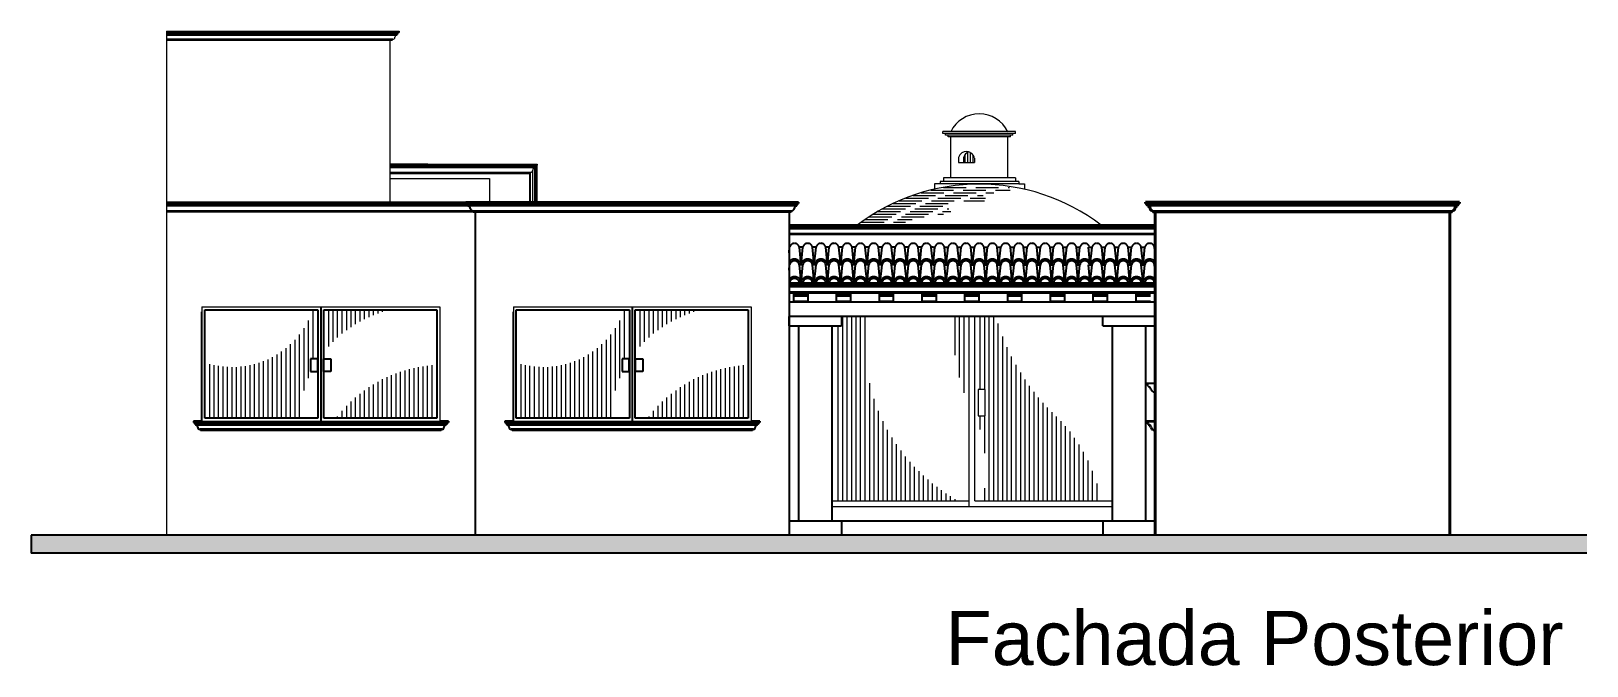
# Model space of a CAD drawing. Header units: millimetres. Extents: x 238 to 272, y 215.7 to 235.8.
# Drawn here: x 255.6 to 271.97, y 228.49 to 235.17 of the extents above; entities that cross this region are included whole.
import ezdxf

# ---------------------------------------------------------------- set-up
doc = ezdxf.new("R2010")
doc.units = ezdxf.units.MM
doc.linetypes.add('ACAD_ISO02W100', pattern=[15, 12, -3])
doc.linetypes.add('CENTER2', pattern=[28.575, 19.05, -3.175, 3.175, -3.175])
for name, color, linetype in [('1', 1, 'CENTER2'), ('2', 2, 'Continuous'), ('4', 4, 'Continuous'), ('7t', 7, 'Continuous')]:
    doc.layers.add(name, color=color, linetype=linetype)
for name, color, linetype, lineweight in [('fachada c 1', 7, 'Continuous', 40), ('fachada c 2', 2, 'Continuous', 35), ('fachada c 3', 5, 'Continuous', 25), ('fachada c 4', 4, 'Continuous', 15), ('muebles', 6, 'Continuous', 5), ('muebles2', 2, 'Continuous', 9), ('muros', 7, 'Continuous', 25), ('vidrios', 8, 'Continuous', 9)]:
    doc.layers.add(name, color=color, linetype=linetype, lineweight=lineweight)
doc.styles.add('TEX', font='arial.ttf', dxfattribs={"height": 0.15})

msp = doc.modelspace()

# ---------------------------------------------------------------- hatches: boundary and pattern name
at = {"layer": 'muros'}
msp.add_hatch(color=256, dxfattribs=at).paths.add_polyline_path([(271.969, 229.675), (255.605, 229.675), (255.605, 229.865), (271.969, 229.865)])

# ---------------------------------------------------------------- linework, layer by layer
at = {"layer": '1'}
for p, q in [((263.577, 232.835), (263.583, 232.892)), ((263.583, 232.892), (263.577, 232.892)), ((263.703, 232.707), (263.685, 232.892)), ((263.703, 232.892), (263.685, 232.892)), ((263.703, 232.707), (263.722, 232.892)), ((263.722, 232.892), (263.703, 232.892)), ((263.842, 232.707), (263.824, 232.892)), ((263.842, 232.892), (263.824, 232.892)), ((263.861, 232.892), (263.842, 232.892)), ((263.842, 232.707), (263.861, 232.892)), ((263.981, 232.892), (263.962, 232.892)), ((263.981, 232.707), (263.962, 232.892)), ((263.999, 232.892), (263.981, 232.892)), ((263.981, 232.707), (263.999, 232.892)), ((264.12, 232.892), (264.101, 232.892)), ((264.12, 232.707), (264.101, 232.892)), ((264.138, 232.892), (264.12, 232.892)), ((264.12, 232.707), (264.138, 232.892)), ((264.259, 232.892), (264.24, 232.892)), ((264.259, 232.707), (264.24, 232.892)), ((264.259, 232.707), (264.277, 232.892)), ((264.277, 232.892), (264.259, 232.892)), ((264.397, 232.707), (264.379, 232.892)), ((264.397, 232.892), (264.379, 232.892)), ((264.397, 232.707), (264.416, 232.892)), ((264.416, 232.892), (264.397, 232.892)), ((264.536, 232.707), (264.518, 232.892)), ((264.536, 232.892), (264.518, 232.892)), ((264.536, 232.707), (264.555, 232.892)), ((264.555, 232.892), (264.536, 232.892)), ((264.675, 232.707), (264.656, 232.892)), ((264.675, 232.892), (264.656, 232.892)), ((264.675, 232.707), (264.693, 232.892)), ((264.675, 232.707), (264.693, 232.892)), ((264.693, 232.892), (264.675, 232.892)), ((264.814, 232.707), (264.795, 232.892)), ((264.814, 232.892), (264.795, 232.892)), ((264.814, 232.707), (264.832, 232.892)), ((264.814, 232.707), (264.832, 232.892)), ((264.832, 232.892), (264.814, 232.892)), ((264.832, 232.892), (264.814, 232.892)), ((264.953, 232.707), (264.934, 232.892)), ((264.953, 232.892), (264.934, 232.892)), ((264.953, 232.707), (264.971, 232.892)), ((264.971, 232.892), (264.953, 232.892)), ((265.091, 232.707), (265.073, 232.892)), ((265.091, 232.892), (265.073, 232.892)), ((265.091, 232.707), (265.11, 232.892)), ((265.091, 232.892), (265.11, 232.892)), ((265.23, 232.707), (265.212, 232.892)), ((265.212, 232.892), (265.23, 232.892)), ((265.23, 232.707), (265.249, 232.892)), ((265.23, 232.892), (265.249, 232.892)), ((265.369, 232.707), (265.35, 232.892)), ((265.369, 232.707), (265.35, 232.892)), ((265.35, 232.892), (265.369, 232.892)), ((265.35, 232.892), (265.369, 232.892)), ((265.369, 232.707), (265.387, 232.892)), ((265.369, 232.892), (265.387, 232.892)), ((265.508, 232.707), (265.489, 232.892)), ((265.508, 232.707), (265.489, 232.892)), ((265.489, 232.892), (265.508, 232.892)), ((265.508, 232.707), (265.526, 232.892)), ((265.508, 232.892), (265.526, 232.892)), ((265.647, 232.707), (265.628, 232.892)), ((265.628, 232.892), (265.647, 232.892)), ((265.647, 232.707), (265.665, 232.892)), ((265.647, 232.892), (265.665, 232.892)), ((265.785, 232.707), (265.767, 232.892)), ((265.767, 232.892), (265.785, 232.892)), ((265.785, 232.707), (265.804, 232.892)), ((265.785, 232.892), (265.804, 232.892)), ((265.924, 232.707), (265.906, 232.892)), ((265.906, 232.892), (265.924, 232.892)), ((265.924, 232.892), (265.943, 232.892)), ((265.924, 232.707), (265.943, 232.892)), ((266.044, 232.892), (266.063, 232.892)), ((266.063, 232.707), (266.044, 232.892)), ((266.063, 232.892), (266.081, 232.892)), ((266.063, 232.707), (266.081, 232.892)), ((266.183, 232.892), (266.202, 232.892)), ((266.202, 232.707), (266.183, 232.892)), ((266.202, 232.892), (266.22, 232.892)), ((266.202, 232.707), (266.22, 232.892)), ((266.322, 232.892), (266.34, 232.892)), ((266.34, 232.707), (266.322, 232.892)), ((266.34, 232.707), (266.359, 232.892)), ((266.34, 232.892), (266.359, 232.892)), ((266.479, 232.707), (266.461, 232.892)), ((266.461, 232.892), (266.479, 232.892)), ((266.479, 232.707), (266.498, 232.892)), ((266.479, 232.892), (266.498, 232.892)), ((266.618, 232.707), (266.6, 232.892)), ((266.6, 232.892), (266.618, 232.892)), ((266.618, 232.707), (266.637, 232.892)), ((266.618, 232.892), (266.637, 232.892)), ((266.745, 232.707), (266.726, 232.892)), ((266.726, 232.892), (266.745, 232.892)), ((266.745, 232.707), (266.764, 232.892)), ((266.745, 232.892), (266.764, 232.892)), ((266.884, 232.707), (266.865, 232.892)), ((266.865, 232.892), (266.884, 232.892)), ((266.884, 232.707), (266.902, 232.892)), ((266.884, 232.892), (266.902, 232.892)), ((267.023, 232.707), (267.004, 232.892)), ((267.004, 232.892), (267.023, 232.892)), ((267.023, 232.707), (267.041, 232.892)), ((267.023, 232.892), (267.041, 232.892)), ((267.161, 232.707), (267.143, 232.892)), ((267.143, 232.892), (267.161, 232.892)), ((267.161, 232.707), (267.18, 232.892)), ((267.161, 232.892), (267.18, 232.892)), ((267.3, 232.707), (267.282, 232.892)), ((267.282, 232.892), (267.3, 232.892)), ((267.3, 232.892), (267.319, 232.892)), ((267.3, 232.707), (267.319, 232.892)), ((267.42, 232.892), (267.427, 232.892)), ((267.427, 232.824), (267.42, 232.892)), ((263.577, 232.65), (263.583, 232.707)), ((263.583, 232.707), (263.577, 232.707)), ((263.583, 232.707), (263.577, 232.707)), ((263.703, 232.522), (263.685, 232.707)), ((263.703, 232.707), (263.685, 232.707)), ((263.703, 232.707), (263.685, 232.707)), ((263.703, 232.522), (263.722, 232.707)), ((263.722, 232.707), (263.703, 232.707)), ((263.722, 232.707), (263.703, 232.707)), ((263.842, 232.522), (263.824, 232.707)), ((263.842, 232.707), (263.824, 232.707)), ((263.842, 232.707), (263.824, 232.707)), ((263.842, 232.522), (263.861, 232.707)), ((263.861, 232.707), (263.842, 232.707)), ((263.861, 232.707), (263.842, 232.707)), ((263.981, 232.522), (263.962, 232.707)), ((263.981, 232.707), (263.962, 232.707)), ((263.981, 232.707), (263.962, 232.707)), ((263.981, 232.522), (263.999, 232.707)), ((263.999, 232.707), (263.981, 232.707)), ((263.999, 232.707), (263.981, 232.707)), ((264.12, 232.522), (264.101, 232.707)), ((264.12, 232.707), (264.101, 232.707)), ((264.12, 232.707), (264.101, 232.707)), ((264.12, 232.522), (264.138, 232.707)), ((264.138, 232.707), (264.12, 232.707)), ((264.138, 232.707), (264.12, 232.707)), ((264.259, 232.522), (264.24, 232.707)), ((264.259, 232.707), (264.24, 232.707)), ((264.259, 232.707), (264.24, 232.707)), ((264.259, 232.707), (264.24, 232.707)), ((264.259, 232.707), (264.24, 232.707)), ((264.259, 232.522), (264.277, 232.707)), ((264.277, 232.707), (264.259, 232.707)), ((264.277, 232.707), (264.259, 232.707)), ((264.397, 232.522), (264.379, 232.707)), ((264.397, 232.707), (264.379, 232.707)), ((264.397, 232.707), (264.379, 232.707)), ((264.397, 232.522), (264.416, 232.707)), ((264.416, 232.707), (264.397, 232.707)), ((264.416, 232.707), (264.397, 232.707)), ((264.536, 232.522), (264.518, 232.707)), ((264.536, 232.707), (264.518, 232.707)), ((264.536, 232.707), (264.518, 232.707)), ((264.536, 232.522), (264.555, 232.707)), ((264.555, 232.707), (264.536, 232.707)), ((264.555, 232.707), (264.536, 232.707)), ((264.675, 232.522), (264.656, 232.707)), ((264.675, 232.707), (264.656, 232.707)), ((264.675, 232.707), (264.656, 232.707)), ((264.675, 232.707), (264.656, 232.707)), ((264.675, 232.707), (264.656, 232.707)), ((264.675, 232.522), (264.693, 232.707)), ((264.675, 232.522), (264.693, 232.707)), ((264.693, 232.707), (264.675, 232.707)), ((264.693, 232.707), (264.675, 232.707)), ((264.693, 232.707), (264.675, 232.707)), ((264.814, 232.522), (264.795, 232.707)), ((264.814, 232.707), (264.795, 232.707)), ((264.814, 232.707), (264.795, 232.707)), ((264.814, 232.522), (264.832, 232.707)), ((264.814, 232.522), (264.832, 232.707)), ((264.832, 232.707), (264.814, 232.707)), ((264.832, 232.707), (264.814, 232.707)), ((264.832, 232.707), (264.814, 232.707)), ((264.953, 232.522), (264.934, 232.707)), ((264.953, 232.707), (264.934, 232.707)), ((264.953, 232.707), (264.934, 232.707)), ((264.953, 232.522), (264.971, 232.707)), ((264.971, 232.707), (264.953, 232.707)), ((264.971, 232.707), (264.953, 232.707)), ((265.091, 232.522), (265.073, 232.707)), ((265.091, 232.707), (265.073, 232.707)), ((265.091, 232.707), (265.073, 232.707)), ((265.091, 232.522), (265.11, 232.707)), ((265.091, 232.707), (265.11, 232.707)), ((265.091, 232.707), (265.11, 232.707)), ((265.23, 232.522), (265.212, 232.707)), ((265.212, 232.707), (265.23, 232.707)), ((265.212, 232.707), (265.23, 232.707)), ((265.23, 232.522), (265.249, 232.707)), ((265.23, 232.707), (265.249, 232.707)), ((265.23, 232.707), (265.249, 232.707)), ((265.369, 232.522), (265.35, 232.707)), ((265.369, 232.522), (265.35, 232.707)), ((265.35, 232.707), (265.369, 232.707)), ((265.35, 232.707), (265.369, 232.707)), ((265.35, 232.707), (265.369, 232.707)), ((265.369, 232.522), (265.387, 232.707)), ((265.369, 232.707), (265.387, 232.707)), ((265.369, 232.707), (265.387, 232.707)), ((265.508, 232.522), (265.489, 232.707)), ((265.508, 232.522), (265.489, 232.707)), ((265.489, 232.707), (265.508, 232.707)), ((265.489, 232.707), (265.508, 232.707)), ((265.489, 232.707), (265.508, 232.707)), ((265.508, 232.522), (265.526, 232.707)), ((265.508, 232.707), (265.526, 232.707)), ((265.508, 232.707), (265.526, 232.707)), ((265.508, 232.707), (265.526, 232.707)), ((265.508, 232.707), (265.526, 232.707)), ((265.647, 232.522), (265.628, 232.707)), ((265.628, 232.707), (265.647, 232.707)), ((265.628, 232.707), (265.647, 232.707)), ((265.647, 232.522), (265.665, 232.707)), ((265.647, 232.707), (265.665, 232.707)), ((265.647, 232.707), (265.665, 232.707)), ((265.785, 232.522), (265.767, 232.707)), ((265.767, 232.707), (265.785, 232.707)), ((265.767, 232.707), (265.785, 232.707)), ((265.785, 232.522), (265.804, 232.707)), ((265.785, 232.707), (265.804, 232.707)), ((265.785, 232.707), (265.804, 232.707)), ((265.924, 232.522), (265.906, 232.707)), ((265.906, 232.707), (265.924, 232.707)), ((265.906, 232.707), (265.924, 232.707)), ((265.924, 232.522), (265.943, 232.707)), ((265.924, 232.707), (265.943, 232.707)), ((265.924, 232.707), (265.943, 232.707)), ((265.924, 232.707), (265.943, 232.707)), ((265.924, 232.707), (265.943, 232.707)), ((266.063, 232.522), (266.044, 232.707)), ((266.044, 232.707), (266.063, 232.707)), ((266.044, 232.707), (266.063, 232.707)), ((266.063, 232.522), (266.081, 232.707)), ((266.063, 232.707), (266.081, 232.707)), ((266.063, 232.707), (266.081, 232.707)), ((266.202, 232.522), (266.183, 232.707)), ((266.183, 232.707), (266.202, 232.707)), ((266.183, 232.707), (266.202, 232.707)), ((266.202, 232.522), (266.22, 232.707)), ((266.202, 232.707), (266.22, 232.707)), ((266.202, 232.707), (266.22, 232.707)), ((266.34, 232.522), (266.322, 232.707)), ((266.322, 232.707), (266.34, 232.707)), ((266.322, 232.707), (266.34, 232.707)), ((266.34, 232.522), (266.359, 232.707)), ((266.34, 232.707), (266.359, 232.707)), ((266.34, 232.707), (266.359, 232.707)), ((266.479, 232.522), (266.461, 232.707)), ((266.461, 232.707), (266.479, 232.707)), ((266.461, 232.707), (266.479, 232.707)), ((266.479, 232.522), (266.498, 232.707)), ((266.479, 232.707), (266.498, 232.707)), ((266.479, 232.707), (266.498, 232.707)), ((266.618, 232.522), (266.6, 232.707)), ((266.6, 232.707), (266.618, 232.707)), ((266.6, 232.707), (266.618, 232.707)), ((266.618, 232.522), (266.637, 232.707)), ((266.618, 232.707), (266.637, 232.707)), ((266.618, 232.707), (266.637, 232.707)), ((266.745, 232.522), (266.726, 232.707)), ((266.726, 232.707), (266.745, 232.707)), ((266.726, 232.707), (266.745, 232.707)), ((266.745, 232.522), (266.764, 232.707)), ((266.745, 232.707), (266.764, 232.707)), ((266.745, 232.707), (266.764, 232.707)), ((266.884, 232.522), (266.865, 232.707)), ((266.865, 232.707), (266.884, 232.707)), ((266.865, 232.707), (266.884, 232.707)), ((266.884, 232.522), (266.902, 232.707)), ((266.884, 232.707), (266.902, 232.707)), ((266.884, 232.707), (266.902, 232.707)), ((267.023, 232.522), (267.004, 232.707)), ((267.004, 232.707), (267.023, 232.707)), ((267.004, 232.707), (267.023, 232.707)), ((267.023, 232.522), (267.041, 232.707)), ((267.023, 232.707), (267.041, 232.707)), ((267.023, 232.707), (267.041, 232.707)), ((267.161, 232.522), (267.143, 232.707)), ((267.143, 232.707), (267.161, 232.707)), ((267.143, 232.707), (267.161, 232.707)), ((267.161, 232.522), (267.18, 232.707)), ((267.161, 232.707), (267.18, 232.707)), ((267.161, 232.707), (267.18, 232.707)), ((267.3, 232.522), (267.282, 232.707)), ((267.282, 232.707), (267.3, 232.707)), ((267.282, 232.707), (267.3, 232.707)), ((267.3, 232.707), (267.319, 232.707)), ((267.3, 232.707), (267.319, 232.707)), ((267.3, 232.522), (267.319, 232.707)), ((267.42, 232.707), (267.427, 232.707)), ((267.42, 232.707), (267.427, 232.707)), ((267.427, 232.639), (267.42, 232.707)), ((263.583, 232.522), (263.577, 232.522)), ((263.703, 232.522), (263.685, 232.522)), ((263.722, 232.522), (263.703, 232.522)), ((263.842, 232.522), (263.824, 232.522)), ((263.861, 232.522), (263.842, 232.522)), ((263.981, 232.522), (263.962, 232.522)), ((263.999, 232.522), (263.981, 232.522)), ((264.12, 232.522), (264.101, 232.522)), ((264.138, 232.522), (264.12, 232.522)), ((264.259, 232.522), (264.24, 232.522)), ((264.277, 232.522), (264.259, 232.522)), ((264.397, 232.522), (264.379, 232.522)), ((264.416, 232.522), (264.397, 232.522)), ((264.536, 232.522), (264.518, 232.522)), ((264.555, 232.522), (264.536, 232.522)), ((264.675, 232.522), (264.656, 232.522)), ((264.693, 232.522), (264.675, 232.522)), ((264.814, 232.522), (264.795, 232.522)), ((264.832, 232.522), (264.814, 232.522)), ((264.832, 232.522), (264.814, 232.522)), ((264.953, 232.522), (264.934, 232.522)), ((264.971, 232.522), (264.953, 232.522)), ((265.212, 232.522), (265.23, 232.522)), ((265.23, 232.522), (265.249, 232.522)), ((265.35, 232.522), (265.369, 232.522)), ((265.35, 232.522), (265.369, 232.522)), ((265.369, 232.522), (265.387, 232.522)), ((265.489, 232.522), (265.508, 232.522)), ((265.508, 232.522), (265.526, 232.522)), ((265.628, 232.522), (265.647, 232.522)), ((265.647, 232.522), (265.665, 232.522)), ((265.767, 232.522), (265.785, 232.522)), ((265.785, 232.522), (265.804, 232.522)), ((265.906, 232.522), (265.924, 232.522)), ((265.924, 232.522), (265.943, 232.522)), ((266.044, 232.522), (266.063, 232.522)), ((266.063, 232.522), (266.081, 232.522)), ((266.183, 232.522), (266.202, 232.522)), ((266.202, 232.522), (266.22, 232.522)), ((266.322, 232.522), (266.34, 232.522)), ((266.34, 232.522), (266.359, 232.522)), ((266.461, 232.522), (266.479, 232.522)), ((266.479, 232.522), (266.498, 232.522)), ((266.6, 232.522), (266.618, 232.522)), ((266.618, 232.522), (266.637, 232.522)), ((266.726, 232.522), (266.745, 232.522)), ((266.745, 232.522), (266.764, 232.522)), ((266.865, 232.522), (266.884, 232.522)), ((266.884, 232.522), (266.902, 232.522)), ((267.004, 232.522), (267.023, 232.522)), ((267.023, 232.522), (267.041, 232.522)), ((267.143, 232.522), (267.161, 232.522)), ((267.161, 232.522), (267.18, 232.522)), ((267.282, 232.522), (267.3, 232.522)), ((267.3, 232.522), (267.319, 232.522)), ((267.3, 232.522), (267.319, 232.522)), ((267.42, 232.522), (267.427, 232.522))]:
    msp.add_line(p, q, dxfattribs=at)
for centre, radius, start, end in [((263.634, 232.882), 0.0519, 11.3099, 168.6901), ((263.634, 232.882), 0.0519, 11.3099, 168.6901), ((263.634, 232.882), 0.0519, 11.3099, 168.6901), ((263.773, 232.882), 0.0519, 11.3099, 168.6901), ((263.773, 232.882), 0.0519, 11.3099, 168.6901), ((263.773, 232.882), 0.0519, 11.3099, 168.6901), ((263.912, 232.882), 0.0519, 11.3099, 168.6901), ((263.912, 232.882), 0.0519, 11.3099, 168.6901), ((263.912, 232.882), 0.0519, 11.3099, 168.6901), ((264.05, 232.882), 0.0519, 11.3099, 168.6901), ((264.05, 232.882), 0.0519, 11.3099, 168.6901), ((264.05, 232.882), 0.0519, 11.3099, 168.6901), ((264.189, 232.882), 0.0519, 11.3099, 168.6901), ((264.189, 232.882), 0.0519, 11.3099, 168.6901), ((264.189, 232.882), 0.0519, 11.3099, 168.6901), ((264.328, 232.882), 0.0519, 11.3099, 168.6901), ((264.328, 232.882), 0.0519, 11.3099, 168.6901), ((264.328, 232.882), 0.0519, 11.3099, 168.6901), ((264.467, 232.882), 0.0519, 11.3099, 168.6901), ((264.467, 232.882), 0.0519, 11.3099, 168.6901), ((264.467, 232.882), 0.0519, 11.3099, 168.6901), ((264.606, 232.882), 0.0519, 11.3099, 168.6901), ((264.606, 232.882), 0.0519, 11.3099, 168.6901), ((264.606, 232.882), 0.0519, 11.3099, 168.6901), ((264.744, 232.882), 0.0519, 11.3099, 168.6901), ((264.744, 232.882), 0.0519, 11.3099, 168.6901), ((264.744, 232.882), 0.0519, 11.3099, 168.6901), ((264.883, 232.882), 0.0519, 11.3099, 168.6901), ((264.883, 232.882), 0.0519, 11.3099, 168.6901), ((264.883, 232.882), 0.0519, 11.3099, 168.6901), ((265.022, 232.882), 0.0519, 11.3099, 168.6901), ((265.022, 232.882), 0.0519, 11.3099, 168.6901), ((265.022, 232.882), 0.0519, 11.3099, 168.6901), ((265.161, 232.882), 0.0519, 11.3099, 168.6901), ((265.161, 232.882), 0.0519, 11.3099, 168.6901), ((265.161, 232.882), 0.0519, 11.3099, 168.6901), ((265.3, 232.882), 0.0519, 11.3099, 168.6901), ((265.3, 232.882), 0.0519, 11.3099, 168.6901), ((265.3, 232.882), 0.0519, 11.3099, 168.6901), ((265.438, 232.882), 0.0519, 11.3099, 168.6901), ((265.438, 232.882), 0.0519, 11.3099, 168.6901), ((265.438, 232.882), 0.0519, 11.3099, 168.6901), ((265.577, 232.882), 0.0519, 11.3099, 168.6901), ((265.577, 232.882), 0.0519, 11.3099, 168.6901), ((265.577, 232.882), 0.0519, 11.3099, 168.6901), ((265.716, 232.882), 0.0519, 11.3099, 168.6901), ((265.716, 232.882), 0.0519, 11.3099, 168.6901), ((265.716, 232.882), 0.0519, 11.3099, 168.6901), ((265.855, 232.882), 0.0519, 11.3099, 168.6901), ((265.855, 232.882), 0.0519, 11.3099, 168.6901), ((265.855, 232.882), 0.0519, 11.3099, 168.6901), ((265.994, 232.882), 0.0519, 11.3099, 168.6901), ((265.994, 232.882), 0.0519, 11.3099, 168.6901), ((265.994, 232.882), 0.0519, 11.3099, 168.6901), ((266.132, 232.882), 0.0519, 11.3099, 168.6901), ((266.132, 232.882), 0.0519, 11.3099, 168.6901), ((266.132, 232.882), 0.0519, 11.3099, 168.6901), ((266.271, 232.882), 0.0519, 11.3099, 168.6901), ((266.271, 232.882), 0.0519, 11.3099, 168.6901), ((266.271, 232.882), 0.0519, 11.3099, 168.6901), ((266.41, 232.882), 0.0519, 11.3099, 168.6901), ((266.41, 232.882), 0.0519, 11.3099, 168.6901), ((266.41, 232.882), 0.0519, 11.3099, 168.6901), ((266.549, 232.882), 0.0519, 11.3099, 168.6901), ((266.549, 232.882), 0.0519, 11.3099, 168.6901), ((266.549, 232.882), 0.0519, 11.3099, 168.6901), ((266.687, 232.882), 0.0519, 11.3099, 168.6901), ((266.687, 232.882), 0.0519, 11.3099, 168.6901), ((266.687, 232.882), 0.0519, 11.3099, 168.6901), ((266.814, 232.882), 0.0519, 11.3099, 168.6901), ((266.814, 232.882), 0.0519, 11.3099, 168.6901), ((266.814, 232.882), 0.0519, 11.3099, 168.6901), ((266.953, 232.882), 0.0519, 11.3099, 168.6901), ((266.953, 232.882), 0.0519, 11.3099, 168.6901), ((266.953, 232.882), 0.0519, 11.3099, 168.6901), ((267.092, 232.882), 0.0519, 11.3099, 168.6901), ((267.092, 232.882), 0.0519, 11.3099, 168.6901), ((267.092, 232.882), 0.0519, 11.3099, 168.6901), ((267.231, 232.882), 0.0519, 11.3099, 168.6901), ((267.231, 232.882), 0.0519, 11.3099, 168.6901), ((267.231, 232.882), 0.0519, 11.3099, 168.6901), ((267.37, 232.882), 0.0519, 11.3099, 168.6901), ((267.37, 232.882), 0.0519, 11.3099, 168.6901), ((267.37, 232.882), 0.0519, 11.3099, 168.6901), ((263.634, 232.697), 0.0702, 8.7462, 143.7799), ((263.634, 232.697), 0.0519, 11.3099, 168.6901), ((263.634, 232.697), 0.0519, 11.3099, 168.6901), ((263.773, 232.697), 0.0702, 8.7462, 171.2538), ((263.773, 232.697), 0.0519, 11.3099, 168.6901), ((263.773, 232.697), 0.0519, 11.3099, 168.6901), ((263.912, 232.697), 0.0702, 8.7462, 171.2538), ((263.912, 232.697), 0.0519, 11.3099, 168.6901), ((263.912, 232.697), 0.0519, 11.3099, 168.6901), ((264.05, 232.697), 0.0702, 8.7462, 171.2538), ((264.05, 232.697), 0.0519, 11.3099, 168.6901), ((264.05, 232.697), 0.0519, 11.3099, 168.6901), ((264.189, 232.697), 0.0702, 8.7462, 171.2538), ((264.189, 232.697), 0.0519, 11.3099, 168.6901), ((264.189, 232.697), 0.0519, 11.3099, 168.6901), ((264.328, 232.697), 0.0702, 8.7462, 171.2538), ((264.328, 232.697), 0.0519, 11.3099, 168.6901), ((264.328, 232.697), 0.0519, 11.3099, 168.6901), ((264.467, 232.697), 0.0702, 8.7462, 171.2538), ((264.467, 232.697), 0.0519, 11.3099, 168.6901), ((264.467, 232.697), 0.0519, 11.3099, 168.6901), ((264.606, 232.697), 0.0702, 8.7462, 171.2538), ((264.606, 232.697), 0.0519, 11.3099, 168.6901), ((264.606, 232.697), 0.0519, 11.3099, 168.6901), ((264.744, 232.697), 0.0702, 8.7462, 171.2538), ((264.744, 232.697), 0.0519, 11.3099, 168.6901), ((264.744, 232.697), 0.0519, 11.3099, 168.6901), ((264.883, 232.697), 0.0702, 8.7462, 171.2538), ((264.883, 232.697), 0.0519, 11.3099, 168.6901), ((264.883, 232.697), 0.0519, 11.3099, 168.6901), ((265.022, 232.697), 0.0702, 8.7462, 171.2538), ((265.022, 232.697), 0.0519, 11.3099, 168.6901), ((265.022, 232.697), 0.0519, 11.3099, 168.6901), ((265.161, 232.697), 0.0702, 8.7462, 171.2538), ((265.161, 232.697), 0.0519, 11.3099, 168.6901), ((265.161, 232.697), 0.0519, 11.3099, 168.6901), ((265.3, 232.697), 0.0702, 8.7462, 171.2538), ((265.3, 232.697), 0.0519, 11.3099, 168.6901), ((265.3, 232.697), 0.0519, 11.3099, 168.6901), ((265.438, 232.697), 0.0702, 8.7462, 171.2538), ((265.438, 232.697), 0.0519, 11.3099, 168.6901), ((265.438, 232.697), 0.0519, 11.3099, 168.6901), ((265.577, 232.697), 0.0702, 8.7462, 171.2538), ((265.577, 232.697), 0.0519, 11.3099, 168.6901), ((265.577, 232.697), 0.0519, 11.3099, 168.6901), ((265.716, 232.697), 0.0702, 8.7462, 171.2538), ((265.716, 232.697), 0.0519, 11.3099, 168.6901), ((265.716, 232.697), 0.0519, 11.3099, 168.6901), ((265.855, 232.697), 0.0702, 8.7462, 171.2538), ((265.855, 232.697), 0.0519, 11.3099, 168.6901), ((265.855, 232.697), 0.0519, 11.3099, 168.6901), ((265.994, 232.697), 0.0702, 8.7462, 171.2538), ((265.994, 232.697), 0.0519, 11.3099, 168.6901), ((265.994, 232.697), 0.0519, 11.3099, 168.6901), ((266.132, 232.697), 0.0702, 8.7462, 171.2538), ((266.132, 232.697), 0.0519, 11.3099, 168.6901), ((266.132, 232.697), 0.0519, 11.3099, 168.6901), ((266.271, 232.697), 0.0702, 8.7462, 171.2538), ((266.271, 232.697), 0.0519, 11.3099, 168.6901), ((266.271, 232.697), 0.0519, 11.3099, 168.6901), ((266.41, 232.697), 0.0702, 8.7462, 171.2538), ((266.41, 232.697), 0.0519, 11.3099, 168.6901), ((266.41, 232.697), 0.0519, 11.3099, 168.6901), ((266.549, 232.697), 0.0702, 8.7462, 171.2538), ((266.549, 232.697), 0.0519, 11.3099, 168.6901), ((266.549, 232.697), 0.0519, 11.3099, 168.6901), ((266.687, 232.697), 0.0702, 8.7462, 171.2538), ((266.687, 232.697), 0.0519, 11.3099, 168.6901), ((266.687, 232.697), 0.0519, 11.3099, 168.6901), ((266.814, 232.697), 0.0702, 8.7462, 171.2538), ((266.814, 232.697), 0.0519, 11.3099, 168.6901), ((266.814, 232.697), 0.0519, 11.3099, 168.6901), ((266.953, 232.697), 0.0702, 8.7462, 171.2538), ((266.953, 232.697), 0.0519, 11.3099, 168.6901), ((266.953, 232.697), 0.0519, 11.3099, 168.6901), ((267.092, 232.697), 0.0702, 8.7462, 171.2538), ((267.092, 232.697), 0.0519, 11.3099, 168.6901), ((267.092, 232.697), 0.0519, 11.3099, 168.6901), ((267.231, 232.697), 0.0702, 8.7462, 171.2538), ((267.231, 232.697), 0.0519, 11.3099, 168.6901), ((267.231, 232.697), 0.0519, 11.3099, 168.6901), ((267.37, 232.697), 0.0702, 34.6485, 171.2538), ((267.37, 232.697), 0.0519, 11.3099, 168.6901), ((267.37, 232.697), 0.0519, 11.3099, 168.6901), ((263.634, 232.512), 0.0702, 8.7462, 143.7799), ((263.634, 232.512), 0.0519, 11.3099, 168.6901), ((263.773, 232.512), 0.0702, 8.7462, 171.2538), ((263.773, 232.512), 0.0519, 11.3099, 168.6901), ((263.912, 232.512), 0.0702, 8.7462, 171.2538), ((263.912, 232.512), 0.0519, 11.3099, 168.6901), ((264.05, 232.512), 0.0702, 8.7462, 171.2538), ((264.05, 232.512), 0.0519, 11.3099, 168.6901), ((264.189, 232.512), 0.0702, 8.7462, 171.2538), ((264.189, 232.512), 0.0519, 11.3099, 168.6901), ((264.328, 232.512), 0.0702, 8.7462, 171.2538), ((264.328, 232.512), 0.0519, 11.3099, 168.6901), ((264.467, 232.512), 0.0702, 8.7462, 171.2538), ((264.467, 232.512), 0.0519, 11.3099, 168.6901), ((264.606, 232.512), 0.0702, 8.7462, 171.2538), ((264.606, 232.512), 0.0519, 11.3099, 168.6901), ((264.744, 232.512), 0.0702, 8.7462, 171.2538), ((264.744, 232.512), 0.0519, 11.3099, 168.6901), ((264.883, 232.512), 0.0702, 8.7462, 171.2538), ((264.883, 232.512), 0.0519, 11.3099, 168.6901), ((265.022, 232.512), 0.0702, 8.7462, 171.2538), ((265.022, 232.512), 0.0519, 11.3099, 168.6901), ((265.161, 232.512), 0.0702, 8.7462, 171.2538), ((265.161, 232.512), 0.0519, 11.3099, 168.6901), ((265.3, 232.512), 0.0702, 8.7462, 171.2538), ((265.3, 232.512), 0.0519, 11.3099, 168.6901), ((265.438, 232.512), 0.0702, 8.7462, 171.2538), ((265.438, 232.512), 0.0519, 11.3099, 168.6901), ((265.577, 232.512), 0.0702, 8.7462, 171.2538), ((265.577, 232.512), 0.0519, 11.3099, 168.6901), ((265.716, 232.512), 0.0702, 8.7462, 171.2538), ((265.716, 232.512), 0.0519, 11.3099, 168.6901), ((265.855, 232.512), 0.0702, 8.7462, 171.2538), ((265.855, 232.512), 0.0519, 11.3099, 168.6901), ((265.994, 232.512), 0.0702, 8.7462, 171.2538), ((265.994, 232.512), 0.0519, 11.3099, 168.6901), ((266.132, 232.512), 0.0702, 8.7462, 171.2538), ((266.132, 232.512), 0.0519, 11.3099, 168.6901), ((266.271, 232.512), 0.0702, 8.7462, 171.2538), ((266.271, 232.512), 0.0519, 11.3099, 168.6901), ((266.41, 232.512), 0.0702, 8.7462, 171.2538), ((266.41, 232.512), 0.0519, 11.3099, 168.6901), ((266.549, 232.512), 0.0702, 8.7462, 171.2538), ((266.549, 232.512), 0.0519, 11.3099, 168.6901), ((266.687, 232.512), 0.0702, 8.7462, 171.2538), ((266.687, 232.512), 0.0519, 11.3099, 168.6901), ((266.814, 232.512), 0.0702, 8.7462, 171.2538), ((266.814, 232.512), 0.0519, 11.3099, 168.6901), ((266.953, 232.512), 0.0702, 8.7462, 171.2538), ((266.953, 232.512), 0.0519, 11.3099, 168.6901), ((267.092, 232.512), 0.0702, 8.7462, 171.2538), ((267.092, 232.512), 0.0519, 11.3099, 168.6901), ((267.231, 232.512), 0.0702, 8.7462, 171.2538), ((267.231, 232.512), 0.0519, 11.3099, 168.6901), ((267.37, 232.512), 0.0702, 34.6485, 171.2538), ((267.37, 232.512), 0.0519, 11.3099, 168.6901)]:
    msp.add_arc(centre, radius, start, end, dxfattribs=at)
at = {"layer": '2'}
for p, q in [((258.621, 231.718), (258.545, 231.718)), ((258.545, 231.718), (258.545, 231.585)), ((258.621, 231.585), (258.621, 231.718)), ((258.681, 231.718), (258.757, 231.718)), ((258.681, 231.585), (258.681, 231.718)), ((258.757, 231.718), (258.757, 231.585)), ((261.896, 231.718), (261.82, 231.718)), ((261.82, 231.718), (261.82, 231.585)), ((261.896, 231.585), (261.896, 231.718)), ((261.962, 231.718), (262.038, 231.718)), ((261.962, 231.585), (261.962, 231.718)), ((262.038, 231.718), (262.038, 231.585)), ((258.545, 231.585), (258.621, 231.585)), ((258.757, 231.585), (258.681, 231.585)), ((261.82, 231.585), (261.896, 231.585)), ((262.038, 231.585), (261.962, 231.585))]:
    msp.add_line(p, q, dxfattribs=at)
at = {"layer": '4', "ltscale": 0.08}
for p, q in [((257.402, 231.065), (257.402, 232.215)), ((257.432, 232.235), (258.622, 232.235)), ((257.432, 231.095), (257.432, 232.235)), ((258.622, 232.235), (258.622, 231.095)), ((258.652, 232.265), (258.652, 231.065)), ((258.682, 232.235), (259.872, 232.235)), ((258.682, 231.095), (258.682, 232.235)), ((259.872, 232.235), (259.872, 231.095)), ((260.677, 231.065), (260.677, 232.215)), ((260.707, 232.235), (261.897, 232.235)), ((260.707, 231.095), (260.707, 232.235)), ((261.897, 232.235), (261.897, 231.095)), ((261.927, 232.265), (261.927, 231.065)), ((261.957, 232.235), (263.147, 232.235)), ((261.957, 231.095), (261.957, 232.235)), ((263.147, 232.235), (263.147, 231.095)), ((257.402, 231.065), (257.311, 231.065)), ((258.622, 231.095), (257.432, 231.095)), ((259.872, 231.095), (258.682, 231.095)), ((259.994, 231.065), (259.902, 231.065)), ((260.677, 231.065), (260.586, 231.065)), ((261.897, 231.095), (260.707, 231.095)), ((263.147, 231.095), (261.957, 231.095)), ((263.269, 231.065), (263.177, 231.065))]:
    msp.add_line(p, q, dxfattribs=at)
at = {"layer": '4'}
for p, q in [((257.311, 231.065), (257.311, 231.051)), ((259.994, 231.065), (259.994, 231.051)), ((260.586, 231.065), (260.586, 231.051)), ((263.269, 231.065), (263.269, 231.051)), ((257.311, 231.051), (259.985, 231.051)), ((257.33, 231.037), (259.975, 231.037)), ((257.33, 231.037), (257.33, 231.03)), ((257.33, 231.03), (259.97, 231.03)), ((257.335, 231.03), (257.335, 231.024)), ((257.335, 231.024), (259.969, 231.024)), ((259.925, 230.979), (257.38, 230.979)), ((257.38, 230.979), (257.38, 230.972)), ((259.917, 230.972), (257.38, 230.972)), ((257.388, 230.972), (257.388, 230.965)), ((259.917, 230.965), (257.388, 230.965)), ((259.925, 230.972), (259.917, 230.972)), ((259.917, 230.972), (259.917, 230.965)), ((259.925, 230.979), (259.925, 230.972)), ((259.975, 231.03), (259.97, 231.03)), ((259.97, 231.03), (259.97, 231.024)), ((259.975, 231.037), (259.975, 231.03)), ((259.985, 231.051), (259.994, 231.051)), ((260.586, 231.051), (263.26, 231.051)), ((260.605, 231.037), (263.25, 231.037)), ((260.605, 231.037), (260.605, 231.03)), ((260.605, 231.03), (263.245, 231.03)), ((260.61, 231.03), (260.61, 231.024)), ((260.61, 231.024), (263.244, 231.024)), ((263.2, 230.979), (260.655, 230.979)), ((260.655, 230.979), (260.655, 230.972)), ((263.192, 230.972), (260.655, 230.972)), ((260.663, 230.972), (260.663, 230.965)), ((263.192, 230.965), (260.663, 230.965)), ((263.2, 230.972), (263.192, 230.972)), ((263.192, 230.972), (263.192, 230.965)), ((263.2, 230.979), (263.2, 230.972)), ((263.25, 231.03), (263.245, 231.03)), ((263.245, 231.03), (263.245, 231.024)), ((263.25, 231.037), (263.25, 231.03)), ((263.26, 231.051), (263.269, 231.051))]:
    msp.add_line(p, q, dxfattribs=at)
for centre, radius, start, end in [((257.332, 231.05), 0.0124, 173.1082, 262.4729), ((257.335, 231.002), 0.0219, 358.536, 91.464), ((257.38, 231.001), 0.0227, 180.5223, 269.4777), ((259.925, 231.001), 0.0227, 270.5223, 359.4777), ((259.969, 231.002), 0.0219, 88.536, 181.464), ((259.973, 231.05), 0.0124, 277.5271, 6.8918), ((260.607, 231.05), 0.0124, 173.1082, 262.4729), ((260.61, 231.002), 0.0219, 358.536, 91.464), ((260.655, 231.001), 0.0227, 180.5223, 269.4777), ((263.2, 231.001), 0.0227, 270.5223, 359.4777), ((263.244, 231.002), 0.0219, 88.536, 181.464), ((263.248, 231.05), 0.0124, 277.5271, 6.8918)]:
    msp.add_arc(centre, radius, start, end, dxfattribs=at)
at = {"layer": 'fachada c 1', "ltscale": 0.08}
msp.add_line((270.627, 233.365), (267.327, 233.365), dxfattribs=at)
at = {"layer": 'fachada c 1'}
for p, q in [((267.327, 233.365), (267.327, 233.351)), ((267.336, 233.351), (267.327, 233.351)), ((270.619, 233.351), (270.627, 233.351)), ((270.627, 233.365), (270.627, 233.351)), ((267.347, 233.337), (267.347, 233.33)), ((267.347, 233.33), (267.352, 233.33)), ((267.352, 233.33), (267.352, 233.324)), ((267.396, 233.279), (267.396, 233.272)), ((267.404, 233.272), (267.396, 233.272)), ((267.404, 233.272), (267.404, 233.265)), ((267.404, 233.265), (270.55, 233.265)), ((267.427, 233.265), (267.427, 229.865)), ((270.527, 233.265), (270.527, 229.865)), ((270.55, 233.272), (270.55, 233.265)), ((270.55, 233.272), (270.558, 233.272)), ((270.558, 233.279), (270.558, 233.272)), ((270.603, 233.33), (270.603, 233.324)), ((270.608, 233.33), (270.603, 233.33)), ((270.608, 233.337), (270.608, 233.33))]:
    msp.add_line(p, q, dxfattribs=at)
for centre, radius, start, end in [((267.348, 233.35), 0.0124, 173.1082, 262.4729), ((270.606, 233.35), 0.0124, 277.5271, 6.8918), ((267.352, 233.302), 0.0219, 358.536, 91.464), ((267.397, 233.301), 0.0227, 180.5223, 269.4777), ((270.558, 233.301), 0.0227, 270.5223, 359.4777), ((270.603, 233.302), 0.0219, 88.536, 181.464)]:
    msp.add_arc(centre, radius, start, end, dxfattribs=at)
at = {"layer": 'fachada c 2'}
for p, q in [((267.336, 231.065), (267.336, 231.051)), ((267.344, 231.051), (267.336, 231.051)), ((267.355, 231.037), (267.355, 231.03)), ((267.355, 231.03), (267.36, 231.03)), ((267.36, 231.03), (267.36, 231.024)), ((267.405, 230.979), (267.405, 230.972)), ((267.405, 230.972), (267.413, 230.972)), ((267.413, 230.972), (267.413, 230.965)), ((267.413, 230.965), (267.427, 230.965))]:
    msp.add_line(p, q, dxfattribs=at)
at = {"layer": 'fachada c 2', "ltscale": 0.08}
msp.add_line((267.336, 231.065), (267.427, 231.065), dxfattribs=at)
at = {"layer": 'fachada c 2'}
for centre, radius, start, end in [((267.357, 231.05), 0.0124, 173.1082, 262.4729), ((267.36, 231.002), 0.0219, 358.536, 91.464), ((267.405, 231.001), 0.0227, 180.5223, 269.4777)]:
    msp.add_arc(centre, radius, start, end, dxfattribs=at)
at = {"layer": 'fachada c 3'}
for p, q in [((260.177, 233.365), (260.177, 233.351)), ((263.677, 233.365), (260.177, 233.365)), ((260.186, 233.351), (260.177, 233.351)), ((263.669, 233.351), (263.677, 233.351)), ((263.677, 233.365), (263.677, 233.351)), ((260.197, 233.337), (260.197, 233.33)), ((260.197, 233.33), (260.202, 233.33)), ((260.202, 233.33), (260.202, 233.324)), ((260.246, 233.279), (260.246, 233.272)), ((260.254, 233.272), (260.246, 233.272)), ((260.254, 233.272), (260.254, 233.265)), ((260.254, 233.265), (263.6, 233.265)), ((260.277, 233.265), (260.277, 229.865)), ((263.577, 233.265), (263.577, 229.865)), ((263.6, 233.272), (263.608, 233.272)), ((263.6, 233.272), (263.6, 233.265)), ((263.608, 233.279), (263.608, 233.272)), ((263.658, 233.33), (263.653, 233.33)), ((263.653, 233.33), (263.653, 233.324)), ((263.658, 233.337), (263.658, 233.33)), ((263.627, 232.315), (263.627, 232.415)), ((263.777, 232.315), (263.777, 232.415)), ((264.077, 232.315), (264.077, 232.415)), ((264.227, 232.315), (264.227, 232.415)), ((264.527, 232.315), (264.527, 232.415)), ((264.677, 232.315), (264.677, 232.415)), ((264.977, 232.315), (264.977, 232.415)), ((265.127, 232.315), (265.127, 232.415)), ((265.427, 232.315), (265.427, 232.415)), ((265.577, 232.315), (265.577, 232.415)), ((265.877, 232.315), (265.877, 232.415)), ((266.027, 232.315), (266.027, 232.415)), ((266.327, 232.315), (266.327, 232.415)), ((266.477, 232.315), (266.477, 232.415)), ((266.777, 232.315), (266.777, 232.415)), ((266.927, 232.315), (266.927, 232.415)), ((267.227, 232.315), (267.227, 232.415)), ((263.577, 232.065), (264.127, 232.065)), ((266.877, 232.065), (267.427, 232.065)), ((267.336, 231.465), (267.336, 231.451)), ((267.344, 231.451), (267.336, 231.451)), ((267.355, 231.437), (267.355, 231.43)), ((267.355, 231.43), (267.36, 231.43)), ((267.36, 231.43), (267.36, 231.424)), ((267.405, 231.379), (267.405, 231.372)), ((267.405, 231.372), (267.413, 231.372)), ((267.413, 231.372), (267.413, 231.365)), ((267.413, 231.365), (267.427, 231.365)), ((263.577, 230.015), (264.127, 230.015)), ((266.877, 230.015), (267.427, 230.015))]:
    msp.add_line(p, q, dxfattribs=at)
at = {"layer": 'fachada c 3', "ltscale": 0.08}
for p, q in [((267.427, 233.125), (263.577, 233.125)), ((267.336, 231.465), (267.427, 231.465))]:
    msp.add_line(p, q, dxfattribs=at)
at = {"layer": 'fachada c 3', "ltscale": 0.02}
for p, q in [((267.427, 232.515), (263.577, 232.515)), ((263.577, 232.415), (267.427, 232.415)), ((267.427, 232.315), (263.577, 232.315)), ((267.427, 232.165), (263.577, 232.165)), ((263.577, 232.065), (263.577, 232.165)), ((263.677, 232.065), (263.677, 230.015)), ((264.027, 232.065), (264.027, 230.015)), ((264.127, 232.165), (264.127, 232.065)), ((266.877, 232.065), (266.877, 232.165)), ((266.977, 232.065), (266.977, 230.015)), ((267.327, 232.065), (267.327, 230.015)), ((264.127, 230.015), (266.877, 230.015)), ((264.127, 230.015), (264.127, 229.865)), ((266.877, 230.015), (266.877, 229.865))]:
    msp.add_line(p, q, dxfattribs=at)
at = {"layer": 'fachada c 3'}
for centre, radius, start, end in [((260.198, 233.35), 0.0124, 173.1082, 262.4729), ((263.656, 233.35), 0.0124, 277.5271, 6.8918), ((260.202, 233.302), 0.0219, 358.536, 91.464), ((260.247, 233.301), 0.0227, 180.5223, 269.4777), ((263.608, 233.301), 0.0227, 270.5223, 359.4777), ((263.653, 233.302), 0.0219, 88.536, 181.464), ((267.357, 231.45), 0.0124, 173.1082, 262.4729), ((267.36, 231.402), 0.0219, 358.536, 91.464), ((267.405, 231.401), 0.0227, 180.5223, 269.4777)]:
    msp.add_arc(centre, radius, start, end, dxfattribs=at)
at = {"layer": 'fachada c 4', "ltscale": 0.08}
for p, q in [((257.027, 235.165), (259.477, 235.165)), ((260.177, 233.365), (257.027, 233.365)), ((267.427, 233.125), (263.577, 233.125)), ((257.402, 232.265), (259.902, 232.265)), ((257.402, 232.265), (257.402, 231.065)), ((259.902, 232.265), (259.902, 231.065)), ((260.677, 232.265), (263.177, 232.265)), ((260.677, 232.265), (260.677, 231.065)), ((263.177, 232.265), (263.177, 231.065)), ((257.402, 231.065), (259.902, 231.065)), ((260.677, 231.065), (263.177, 231.065))]:
    msp.add_line(p, q, dxfattribs=at)
at = {"layer": 'fachada c 4', "ltscale": 0.03}
for p, q in [((257.027, 235.165), (257.027, 233.365)), ((259.377, 235.065), (259.377, 233.365))]:
    msp.add_line(p, q, dxfattribs=at)
at = {"layer": 'fachada c 4'}
for p, q in [((259.469, 235.151), (259.477, 235.151)), ((259.477, 235.165), (259.477, 235.151)), ((259.4, 235.065), (257.027, 235.065)), ((259.4, 235.072), (259.408, 235.072)), ((259.4, 235.072), (259.4, 235.065)), ((259.408, 235.079), (259.408, 235.072)), ((259.458, 235.13), (259.453, 235.13)), ((259.453, 235.13), (259.453, 235.124)), ((259.458, 235.137), (259.458, 235.13)), ((265.277, 233.622), (265.277, 234.054)), ((265.878, 233.622), (265.878, 234.054)), ((257.027, 233.365), (257.027, 229.865)), ((257.027, 233.265), (260.254, 233.265)), ((263.577, 233.025), (267.427, 233.025))]:
    msp.add_line(p, q, dxfattribs=at)
for centre, radius, start, end in [((259.456, 235.15), 0.0124, 277.5271, 6.8918), ((259.408, 235.101), 0.0227, 270.5223, 359.4777), ((259.453, 235.102), 0.0219, 88.536, 181.464), ((265.577, 233.961), 0.334, 26.0807, 153.9193), ((265.577, 231.429), 2.127, 52.8947, 127.1053)]:
    msp.add_arc(centre, radius, start, end, dxfattribs=at)
at = {"layer": 'muebles'}
for p, q in [((257.027, 235.151), (259.469, 235.151)), ((257.027, 235.137), (259.458, 235.137)), ((257.027, 235.13), (259.453, 235.13)), ((257.027, 235.124), (259.453, 235.124)), ((259.408, 235.079), (257.027, 235.079)), ((259.4, 235.072), (257.027, 235.072)), ((265.196, 234.09), (265.196, 234.108)), ((265.959, 234.108), (265.196, 234.108)), ((265.959, 234.09), (265.196, 234.09)), ((265.223, 234.072), (265.223, 234.09)), ((265.932, 234.072), (265.223, 234.072)), ((265.25, 234.054), (265.25, 234.072)), ((265.905, 234.054), (265.25, 234.054)), ((265.905, 234.054), (265.905, 234.072)), ((265.932, 234.072), (265.932, 234.09)), ((265.959, 234.09), (265.959, 234.108)), ((260.881, 233.365), (260.881, 233.704)), ((260.903, 233.365), (260.903, 233.726)), ((260.908, 233.365), (260.908, 233.733)), ((260.919, 233.365), (260.919, 233.754)), ((260.927, 233.365), (260.927, 233.767)), ((265.36, 233.838), (265.36, 233.784)), ((265.36, 233.784), (265.527, 233.784)), ((265.413, 233.838), (265.413, 233.784)), ((265.527, 233.831), (265.527, 233.784)), ((260.85, 233.365), (260.85, 233.667)), ((260.858, 233.365), (260.858, 233.674)), ((265.165, 233.559), (265.107, 233.559)), ((265.107, 233.559), (265.107, 233.503)), ((265.165, 233.585), (265.165, 233.559)), ((265.995, 233.585), (265.165, 233.585)), ((265.995, 233.559), (265.165, 233.559)), ((265.203, 233.622), (265.203, 233.585)), ((265.96, 233.622), (265.203, 233.622)), ((265.96, 233.622), (265.96, 233.585)), ((265.995, 233.585), (265.995, 233.559)), ((265.995, 233.559), (266.053, 233.559)), ((266.053, 233.559), (266.053, 233.503)), ((260.177, 233.351), (257.027, 233.351)), ((263.669, 233.351), (260.186, 233.351)), ((270.619, 233.351), (267.336, 233.351)), ((260.197, 233.337), (257.027, 233.337)), ((260.197, 233.33), (257.027, 233.33)), ((260.202, 233.324), (257.027, 233.324)), ((257.027, 233.279), (260.246, 233.279)), ((257.027, 233.272), (260.246, 233.272)), ((263.658, 233.337), (260.197, 233.337)), ((263.653, 233.33), (260.202, 233.33)), ((263.652, 233.324), (260.202, 233.324)), ((260.246, 233.279), (263.608, 233.279)), ((260.254, 233.272), (263.6, 233.272)), ((270.608, 233.337), (267.347, 233.337)), ((270.603, 233.33), (267.352, 233.33)), ((270.603, 233.324), (267.352, 233.324)), ((267.396, 233.279), (270.558, 233.279)), ((267.404, 233.272), (270.55, 233.272)), ((267.427, 233.111), (263.577, 233.111)), ((267.427, 233.097), (263.577, 233.097)), ((267.427, 233.09), (263.577, 233.09)), ((267.427, 233.084), (263.577, 233.084)), ((263.577, 233.039), (267.427, 233.039)), ((263.577, 233.032), (267.427, 233.032)), ((267.427, 232.501), (263.577, 232.501)), ((267.427, 232.488), (263.577, 232.488)), ((267.427, 232.481), (263.577, 232.481)), ((267.427, 232.474), (263.577, 232.474)), ((263.577, 232.429), (267.427, 232.429)), ((263.577, 232.422), (267.427, 232.422)), ((263.777, 232.401), (263.627, 232.401)), ((263.777, 232.387), (263.627, 232.387)), ((263.777, 232.38), (263.627, 232.38)), ((263.777, 232.374), (263.627, 232.374)), ((264.227, 232.401), (264.077, 232.401)), ((264.227, 232.387), (264.077, 232.387)), ((264.227, 232.38), (264.077, 232.38)), ((264.227, 232.374), (264.077, 232.374)), ((264.677, 232.401), (264.527, 232.401)), ((264.677, 232.387), (264.527, 232.387)), ((264.677, 232.38), (264.527, 232.38)), ((264.677, 232.374), (264.527, 232.374)), ((265.127, 232.401), (264.977, 232.401)), ((265.127, 232.387), (264.977, 232.387)), ((265.127, 232.38), (264.977, 232.38)), ((265.127, 232.374), (264.977, 232.374)), ((265.577, 232.401), (265.427, 232.401)), ((265.577, 232.387), (265.427, 232.387)), ((265.577, 232.38), (265.427, 232.38)), ((265.577, 232.374), (265.427, 232.374)), ((266.027, 232.401), (265.877, 232.401)), ((266.027, 232.387), (265.877, 232.387)), ((266.027, 232.38), (265.877, 232.38)), ((266.027, 232.374), (265.877, 232.374)), ((266.477, 232.401), (266.327, 232.401)), ((266.477, 232.387), (266.327, 232.387)), ((266.477, 232.38), (266.327, 232.38)), ((266.477, 232.374), (266.327, 232.374)), ((266.927, 232.401), (266.777, 232.401)), ((266.927, 232.387), (266.777, 232.387)), ((266.927, 232.38), (266.777, 232.38)), ((266.927, 232.374), (266.777, 232.374)), ((267.377, 232.401), (267.227, 232.401)), ((267.377, 232.387), (267.227, 232.387)), ((267.377, 232.38), (267.227, 232.38)), ((267.377, 232.374), (267.227, 232.374)), ((263.627, 232.329), (263.777, 232.329)), ((263.627, 232.322), (263.777, 232.322)), ((264.077, 232.329), (264.227, 232.329)), ((264.077, 232.322), (264.227, 232.322)), ((264.527, 232.329), (264.677, 232.329)), ((264.527, 232.322), (264.677, 232.322)), ((264.977, 232.329), (265.127, 232.329)), ((264.977, 232.322), (265.127, 232.322)), ((265.427, 232.329), (265.577, 232.329)), ((265.427, 232.322), (265.577, 232.322)), ((265.877, 232.329), (266.027, 232.329)), ((265.877, 232.322), (266.027, 232.322)), ((266.327, 232.329), (266.477, 232.329)), ((266.327, 232.322), (266.477, 232.322)), ((266.777, 232.329), (266.927, 232.329)), ((266.777, 232.322), (266.927, 232.322)), ((267.227, 232.329), (267.377, 232.329)), ((267.227, 232.322), (267.377, 232.322))]:
    msp.add_line(p, q, dxfattribs=at)
at = {"layer": 'muebles', "color": 0}
for p, q in [((265.43, 233.784), (265.43, 233.87)), ((265.458, 233.784), (265.458, 233.892)), ((265.486, 233.784), (265.486, 233.888)), ((265.514, 233.784), (265.514, 233.862))]:
    msp.add_line(p, q, dxfattribs=at)
at = {"layer": 'muebles', "linetype": 'ACAD_ISO02W100', "ltscale": 0.02}
for p, q in [((265.2, 233.522), (265.894, 233.522)), ((264.671, 233.353), (265.274, 233.353)), ((264.734, 233.381), (265.633, 233.381)), ((264.802, 233.409), (265.642, 233.409)), ((264.878, 233.438), (265.617, 233.438)), ((264.965, 233.466), (265.732, 233.466)), ((265.068, 233.494), (265.903, 233.494)), ((264.419, 233.213), (265.094, 233.213)), ((264.463, 233.241), (265.203, 233.241)), ((264.51, 233.269), (265.279, 233.269)), ((264.561, 233.297), (265.258, 233.297)), ((264.614, 233.325), (265.208, 233.325)), ((264.298, 233.128), (264.828, 233.128)), ((264.337, 233.156), (264.8, 233.156)), ((264.377, 233.184), (264.871, 233.184))]:
    msp.add_line(p, q, dxfattribs=at)
at = {"layer": 'muebles'}
for centre, start in [((265.443, 233.814), 11.5899), ((265.495, 233.814), 107.6449)]:
    msp.add_arc(centre, 0.086, start, 163.8174, dxfattribs=at)
at = {"layer": 'muebles2'}
for p, q in [((259.377, 233.767), (260.927, 233.767)), ((260.919, 233.754), (259.377, 233.754)), ((260.908, 233.74), (259.377, 233.74)), ((260.903, 233.733), (259.377, 233.733)), ((260.902, 233.726), (259.377, 233.726)), ((259.377, 233.681), (260.858, 233.681)), ((260.858, 233.681), (260.858, 233.674)), ((260.908, 233.733), (260.903, 233.733)), ((260.903, 233.733), (260.903, 233.726)), ((260.908, 233.74), (260.908, 233.733)), ((260.919, 233.754), (260.927, 233.754)), ((260.927, 233.767), (260.927, 233.754)), ((259.377, 233.674), (260.85, 233.674)), ((259.377, 233.667), (260.85, 233.667)), ((259.377, 233.617), (260.427, 233.617)), ((260.427, 233.617), (260.427, 233.365)), ((260.85, 233.674), (260.858, 233.674)), ((260.85, 233.674), (260.85, 233.667))]:
    msp.add_line(p, q, dxfattribs=at)
at = {"layer": 'muebles2', "ltscale": 0.08}
msp.add_line((259.777, 233.767), (259.377, 233.767), dxfattribs=at)
at = {"layer": 'muebles2'}
for centre, radius, start, end in [((260.858, 233.704), 0.0227, 270.5223, 359.4777), ((260.903, 233.704), 0.0219, 88.536, 181.464), ((260.906, 233.752), 0.0124, 277.5271, 6.8918)]:
    msp.add_arc(centre, radius, start, end, dxfattribs=at)
at = {"layer": 'muros'}
for p, q in [((271.969, 229.865), (255.605, 229.865)), ((255.605, 229.865), (255.605, 229.675)), ((271.969, 229.675), (255.605, 229.675))]:
    msp.add_line(p, q, dxfattribs=at)
at = {"layer": 'vidrios', "ltscale": 0.08}
for p, q in [((258.57, 231.718), (258.57, 232.235)), ((258.735, 231.848), (258.735, 232.235)), ((258.782, 231.898), (258.782, 232.235)), ((258.829, 231.943), (258.829, 232.235)), ((258.877, 231.984), (258.877, 232.235)), ((258.924, 232.021), (258.924, 232.235)), ((258.971, 232.054), (258.971, 232.235)), ((259.018, 232.085), (259.018, 232.235)), ((259.066, 232.112), (259.066, 232.235)), ((259.113, 232.136), (259.113, 232.235)), ((259.16, 232.159), (259.16, 232.235)), ((259.207, 232.178), (259.207, 232.235)), ((259.255, 232.196), (259.255, 232.235)), ((259.302, 232.212), (259.302, 232.235)), ((259.349, 232.225), (259.349, 232.235)), ((261.845, 231.718), (261.845, 232.235)), ((262.01, 231.848), (262.01, 232.235)), ((262.057, 231.898), (262.057, 232.235)), ((262.104, 231.943), (262.104, 232.235)), ((262.152, 231.984), (262.152, 232.235)), ((262.199, 232.021), (262.199, 232.235)), ((262.246, 232.054), (262.246, 232.235)), ((262.293, 232.085), (262.293, 232.235)), ((262.341, 232.112), (262.341, 232.235)), ((262.388, 232.136), (262.388, 232.235)), ((262.435, 232.159), (262.435, 232.235)), ((262.482, 232.178), (262.482, 232.235)), ((262.53, 232.196), (262.53, 232.235)), ((262.577, 232.212), (262.577, 232.235)), ((262.624, 232.225), (262.624, 232.235)), ((258.475, 231.387), (258.475, 232.041)), ((258.522, 231.515), (258.522, 232.124)), ((261.75, 231.387), (261.75, 232.041)), ((261.797, 231.515), (261.797, 232.124)), ((258.381, 231.095), (258.381, 231.92)), ((258.428, 231.095), (258.428, 231.975)), ((261.656, 231.095), (261.656, 231.92)), ((261.703, 231.095), (261.703, 231.975)), ((258.097, 231.095), (258.097, 231.714)), ((258.144, 231.095), (258.144, 231.737)), ((258.192, 231.095), (258.192, 231.764)), ((258.239, 231.095), (258.239, 231.796)), ((258.286, 231.095), (258.286, 231.831)), ((258.333, 231.095), (258.333, 231.872)), ((261.372, 231.095), (261.372, 231.714)), ((261.419, 231.095), (261.419, 231.737)), ((261.467, 231.095), (261.467, 231.764)), ((261.514, 231.095), (261.514, 231.796)), ((261.561, 231.095), (261.561, 231.831)), ((261.608, 231.095), (261.608, 231.872)), ((257.483, 231.095), (257.483, 231.665)), ((257.53, 231.095), (257.53, 231.653)), ((257.577, 231.095), (257.577, 231.644)), ((257.625, 231.095), (257.625, 231.638)), ((257.672, 231.095), (257.672, 231.634)), ((257.719, 231.095), (257.719, 231.632)), ((257.766, 231.095), (257.766, 231.633)), ((257.814, 231.095), (257.814, 231.637)), ((257.861, 231.095), (257.861, 231.643)), ((257.908, 231.095), (257.908, 231.652)), ((257.955, 231.095), (257.955, 231.663)), ((258.003, 231.095), (258.003, 231.677)), ((258.05, 231.095), (258.05, 231.694)), ((259.444, 231.095), (259.444, 231.566)), ((259.491, 231.095), (259.491, 231.583)), ((259.538, 231.095), (259.538, 231.598)), ((259.585, 231.095), (259.585, 231.611)), ((259.633, 231.095), (259.633, 231.622)), ((259.68, 231.095), (259.68, 231.632)), ((259.727, 231.095), (259.727, 231.64)), ((259.774, 231.095), (259.774, 231.646)), ((259.822, 231.095), (259.822, 231.651)), ((260.758, 231.095), (260.758, 231.665)), ((260.805, 231.095), (260.805, 231.653)), ((260.852, 231.095), (260.852, 231.644)), ((260.9, 231.095), (260.9, 231.638)), ((260.947, 231.095), (260.947, 231.634)), ((260.994, 231.095), (260.994, 231.632)), ((261.041, 231.095), (261.041, 231.633)), ((261.089, 231.095), (261.089, 231.637)), ((261.136, 231.095), (261.136, 231.643)), ((261.183, 231.095), (261.183, 231.652)), ((261.23, 231.095), (261.23, 231.663)), ((261.278, 231.095), (261.278, 231.677)), ((261.325, 231.095), (261.325, 231.694)), ((262.719, 231.095), (262.719, 231.566)), ((262.766, 231.095), (262.766, 231.583)), ((262.813, 231.095), (262.813, 231.598)), ((262.86, 231.095), (262.86, 231.611)), ((262.908, 231.095), (262.908, 231.622)), ((262.955, 231.095), (262.955, 231.632)), ((263.002, 231.095), (263.002, 231.64)), ((263.049, 231.095), (263.049, 231.646)), ((263.097, 231.095), (263.097, 231.651)), ((259.113, 231.095), (259.113, 231.388)), ((259.16, 231.095), (259.16, 231.421)), ((259.207, 231.095), (259.207, 231.451)), ((259.255, 231.095), (259.255, 231.478)), ((259.302, 231.095), (259.302, 231.504)), ((259.349, 231.095), (259.349, 231.526)), ((259.396, 231.095), (259.396, 231.547)), ((262.388, 231.095), (262.388, 231.388)), ((262.435, 231.095), (262.435, 231.421)), ((262.482, 231.095), (262.482, 231.451)), ((262.53, 231.095), (262.53, 231.478)), ((262.577, 231.095), (262.577, 231.504)), ((262.624, 231.095), (262.624, 231.526)), ((262.671, 231.095), (262.671, 231.547)), ((258.924, 231.095), (258.924, 231.224)), ((258.971, 231.095), (258.971, 231.271)), ((259.018, 231.095), (259.018, 231.313)), ((259.066, 231.095), (259.066, 231.352)), ((262.199, 231.095), (262.199, 231.224)), ((262.246, 231.095), (262.246, 231.271)), ((262.293, 231.095), (262.293, 231.313)), ((262.341, 231.095), (262.341, 231.352)), ((258.829, 231.095), (258.829, 231.114)), ((258.877, 231.095), (258.877, 231.172)), ((262.104, 231.095), (262.104, 231.114)), ((262.152, 231.095), (262.152, 231.172))]:
    msp.add_line(p, q, dxfattribs=at)
at = {"layer": 'vidrios', "lineweight": 0, "ltscale": 0.08}
for p, q in [((264.094, 230.225), (264.094, 232.065)), ((264.141, 230.225), (264.141, 232.165)), ((264.189, 230.225), (264.189, 232.165)), ((264.236, 230.225), (264.236, 232.165)), ((264.283, 230.225), (264.283, 232.165)), ((264.33, 230.225), (264.33, 232.165)), ((264.378, 230.225), (264.378, 232.165)), ((265.323, 231.759), (265.323, 232.165)), ((265.37, 231.523), (265.37, 232.165)), ((265.417, 231.363), (265.417, 232.165)), ((265.588, 231.396), (265.588, 232.165)), ((265.635, 231.396), (265.635, 232.165)), ((265.682, 230.225), (265.682, 232.165)), ((265.729, 230.225), (265.729, 232.165)), ((265.777, 230.225), (265.777, 232.091)), ((265.824, 230.225), (265.824, 231.955)), ((265.871, 230.225), (265.871, 231.842)), ((265.918, 230.225), (265.918, 231.743)), ((265.966, 230.225), (265.966, 231.655)), ((266.013, 230.225), (266.013, 231.575)), ((264.425, 230.225), (264.425, 231.464)), ((266.06, 230.225), (266.06, 231.502)), ((266.107, 230.225), (266.107, 231.434)), ((264.472, 230.225), (264.472, 231.298)), ((266.155, 230.225), (266.155, 231.372)), ((266.202, 230.225), (266.202, 231.313)), ((266.249, 230.225), (266.249, 231.258)), ((264.519, 230.225), (264.519, 231.171)), ((264.567, 230.225), (264.567, 231.065)), ((265.588, 230.978), (265.588, 231.12)), ((265.635, 230.729), (265.635, 231.12)), ((266.296, 230.225), (266.296, 231.207)), ((266.344, 230.225), (266.344, 231.159)), ((266.391, 230.225), (266.391, 231.113)), ((266.438, 230.225), (266.438, 231.064)), ((264.614, 230.225), (264.614, 230.974)), ((266.485, 230.225), (266.485, 231.011)), ((266.533, 230.225), (266.533, 230.954)), ((264.661, 230.225), (264.661, 230.893)), ((264.708, 230.225), (264.708, 230.821)), ((264.756, 230.225), (264.756, 230.754)), ((266.58, 230.225), (266.58, 230.89)), ((266.627, 230.225), (266.627, 230.82)), ((266.674, 230.225), (266.674, 230.741)), ((264.803, 230.225), (264.803, 230.694)), ((264.85, 230.225), (264.85, 230.637)), ((264.897, 230.225), (264.897, 230.585)), ((266.722, 230.225), (266.722, 230.65)), ((264.945, 230.225), (264.945, 230.537)), ((264.992, 230.225), (264.992, 230.492)), ((265.039, 230.225), (265.039, 230.449)), ((265.086, 230.225), (265.086, 230.41)), ((266.769, 230.225), (266.769, 230.542)), ((266.816, 230.225), (266.816, 230.407)), ((265.134, 230.225), (265.134, 230.372)), ((265.181, 230.225), (265.181, 230.338)), ((265.228, 230.225), (265.228, 230.305)), ((265.275, 230.225), (265.275, 230.274)), ((265.323, 230.225), (265.323, 230.245)), ((265.635, 230.225), (265.635, 230.359))]:
    msp.add_line(p, q, dxfattribs=at)
at = {"layer": 'vidrios', "color": 6, "linetype": 'Continuous', "ltscale": 0.02}
for p, q in [((265.472, 230.165), (265.472, 232.165)), ((265.532, 230.225), (265.532, 232.165))]:
    msp.add_line(p, q, dxfattribs=at)
at = {"layer": 'vidrios', "color": 6}
for p, q in [((264.027, 230.225), (265.472, 230.225)), ((264.027, 230.165), (266.977, 230.165)), ((265.532, 230.225), (266.972, 230.225))]:
    msp.add_line(p, q, dxfattribs=at)
at = {"layer": 'vidrios', "color": 6, "linetype": 'Continuous', "ltscale": 0.02}
msp.add_lwpolyline([(265.64, 231.396), (265.566, 231.396), (265.566, 231.12), (265.64, 231.12)], close=True, dxfattribs=at)

# ---------------------------------------------------------------- texts
at = {"layer": '7t', "linetype": 'Continuous', "style": 'TEX'}
msp.add_text('Fachada Posterior', height=0.56953, dxfattribs=at).set_placement((265.222, 228.499))

doc.saveas('drawing.dxf')
